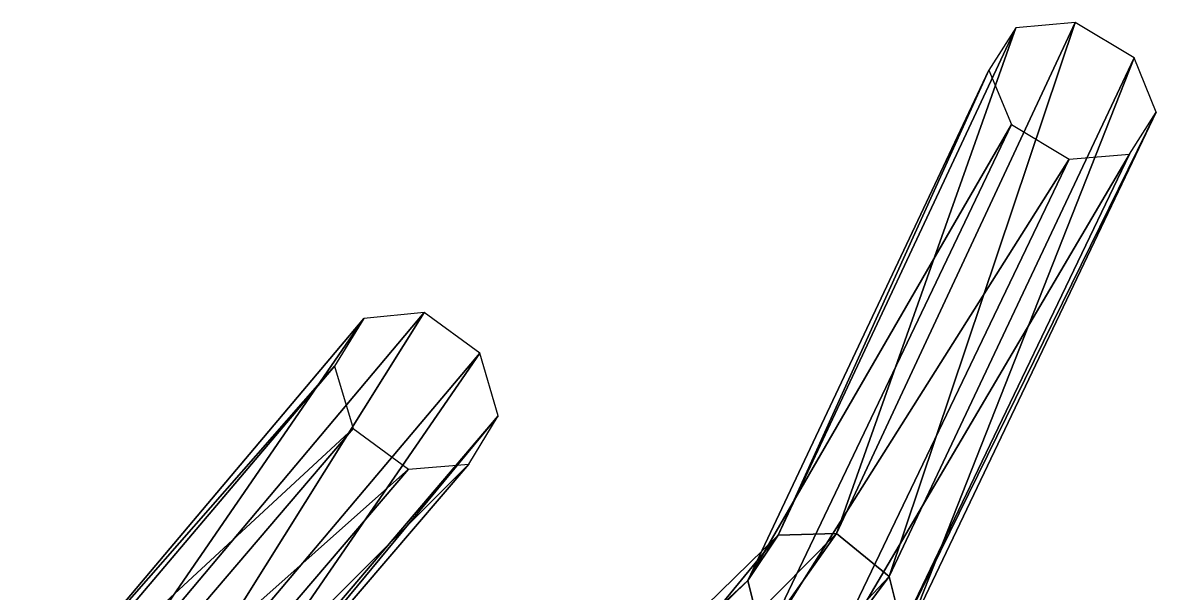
# Model space of a CAD drawing. Extents: x -19.7 to 19.7, y -24.1 to 24.1.
# Drawn here: x 8.23 to 13.7, y 0.38 to 3.13 of the extents above; entities that cross this region are included whole.
import ezdxf

# ---------------------------------------------------------------- set-up
doc = ezdxf.new("R2010")
doc.units = 0

msp = doc.modelspace()

# ---------------------------------------------------------------- linework, layer by layer
at = {"layer": 'aqua100', "color": 3}
for points in [[(12.15777, 0.66625, 0.0736), (13.31103, 3.13397, 2.55316), (13.02349, 3.10833, 2.71911)], [(12.41259, 0.4591, 0.0191), (13.31103, 3.13397, 2.55316), (12.15777, 0.66625, 0.0736)], [(12.41259, 0.4591, 0.0191), (13.59466, 2.96478, 2.53973), (13.31103, 3.13397, 2.55316)], [(11.87701, 0.65814, 0.25268), (13.02349, 3.10833, 2.71911), (12.89355, 2.90374, 2.94158)], [(12.15777, 0.66625, 0.0736), (13.02349, 3.10833, 2.71911), (11.87701, 0.65814, 0.25268)], [(12.48876, 0.1557, 0.12097), (13.59466, 2.96478, 2.53973), (12.41259, 0.4591, 0.0191)], [(12.48876, 0.1557, 0.12097), (13.70214, 2.70117, 2.68701), (13.59466, 2.96478, 2.53973)], [(11.87701, 0.65814, 0.25268), (12.89355, 2.90374, 2.94158), (11.72961, 0.43884, 0.44903)], [(11.72961, 0.43884, 0.44903), (12.89355, 2.90374, 2.94158), (13.00317, 2.64227, 3.09161)], [(12.34259, -0.0642, 0.31719), (13.57208, 2.49877, 2.90936), (13.70214, 2.70117, 2.68701)], [(12.34259, -0.0642, 0.31719), (13.70214, 2.70117, 2.68701), (12.48876, 0.1557, 0.12097)], [(11.72961, 0.43884, 0.44903), (13.00317, 2.64227, 3.09161), (11.80566, 0.1358, 0.55059)], [(11.80566, 0.1358, 0.55059), (13.00317, 2.64227, 3.09161), (13.28173, 2.4743, 3.07647)], [(11.80566, 0.1358, 0.55059), (13.28173, 2.4743, 3.07647), (12.06097, -0.0725, 0.49707)], [(12.06097, -0.0725, 0.49707), (13.57208, 2.49877, 2.90936), (12.34259, -0.0642, 0.31719)], [(12.06097, -0.0725, 0.49707), (13.28173, 2.4743, 3.07647), (13.57208, 2.49877, 2.90936)], [(8.67492, -0.04302, -3.83898), (9.87719, 1.70562, -0.83465), (8.38867, -0.06079, -3.6571)], [(8.38867, -0.06079, -3.6571), (9.87719, 1.70562, -0.83465), (9.73553, 1.4746, -0.64239)], [(8.67492, -0.04302, -3.83898), (10.1679, 1.73327, -1.00585), (9.87719, 1.70562, -0.83465)], [(8.91998, -0.26043, -3.91998), (10.1679, 1.73327, -1.00585), (8.67492, -0.04302, -3.83898)], [(8.91998, -0.26043, -3.91998), (10.43713, 1.53735, -1.05511), (10.1679, 1.73327, -1.00585)], [(8.97814, -0.58496, -3.86065), (10.43713, 1.53735, -1.05511), (8.91998, -0.26043, -3.91998)], [(8.97814, -0.58496, -3.86065), (10.52526, 1.23547, -0.95416), (10.43713, 1.53735, -1.05511)], [(8.23004, -0.30273, -3.48907), (9.73553, 1.4746, -0.64239), (9.82513, 1.17297, -0.54162)], [(8.38867, -0.06079, -3.6571), (9.73553, 1.4746, -0.64239), (8.23004, -0.30273, -3.48907)], [(8.8197, -0.82714, -3.69152), (10.52526, 1.23547, -0.95416), (8.97814, -0.58496, -3.86065)], [(8.8197, -0.82714, -3.69152), (10.3836, 1.00219, -0.76373), (10.52526, 1.23547, -0.95416)], [(8.23004, -0.30273, -3.48907), (9.82513, 1.17297, -0.54162), (8.29083, -0.62719, -3.42883)], [(8.29083, -0.62719, -3.42883), (9.82513, 1.17297, -0.54162), (10.09301, 0.97686, -0.5899)], [(8.53735, -0.84326, -3.51312), (10.09301, 0.97686, -0.5899), (10.3836, 1.00219, -0.76373)], [(8.53735, -0.84326, -3.51312), (10.3836, 1.00219, -0.76373), (8.8197, -0.82714, -3.69152)], [(8.29083, -0.62719, -3.42883), (10.09301, 0.97686, -0.5899), (8.53735, -0.84326, -3.51312)], [(10.53454, -0.97711, -2.63598), (11.87701, 0.65814, 0.25268), (10.20568, -0.9757, -2.4093)], [(10.20568, -0.9757, -2.4093), (11.87701, 0.65814, 0.25268), (11.72961, 0.43884, 0.44903)], [(10.53454, -0.97711, -2.63598), (12.15777, 0.66625, 0.0736), (11.87701, 0.65814, 0.25268)], [(10.80102, -1.25616, -2.75488), (12.15777, 0.66625, 0.0736), (10.53454, -0.97711, -2.63598)], [(10.80102, -1.25616, -2.75488), (12.41259, 0.4591, 0.0191), (12.15777, 0.66625, 0.0736)], [(10.20568, -0.9757, -2.4093), (11.72961, 0.43884, 0.44903), (10.00646, -1.2514, -2.20397)], [(10.00646, -1.2514, -2.20397), (11.72961, 0.43884, 0.44903), (11.80566, 0.1358, 0.55059)], [(10.84484, -1.64581, -2.69183), (12.41259, 0.4591, 0.0191), (10.80102, -1.25616, -2.75488)], [(10.84484, -1.64581, -2.69183), (12.48876, 0.1557, 0.12097), (12.41259, 0.4591, 0.0191)]]:
    msp.add_3dface(points, dxfattribs=at)

doc.saveas('drawing.dxf')
